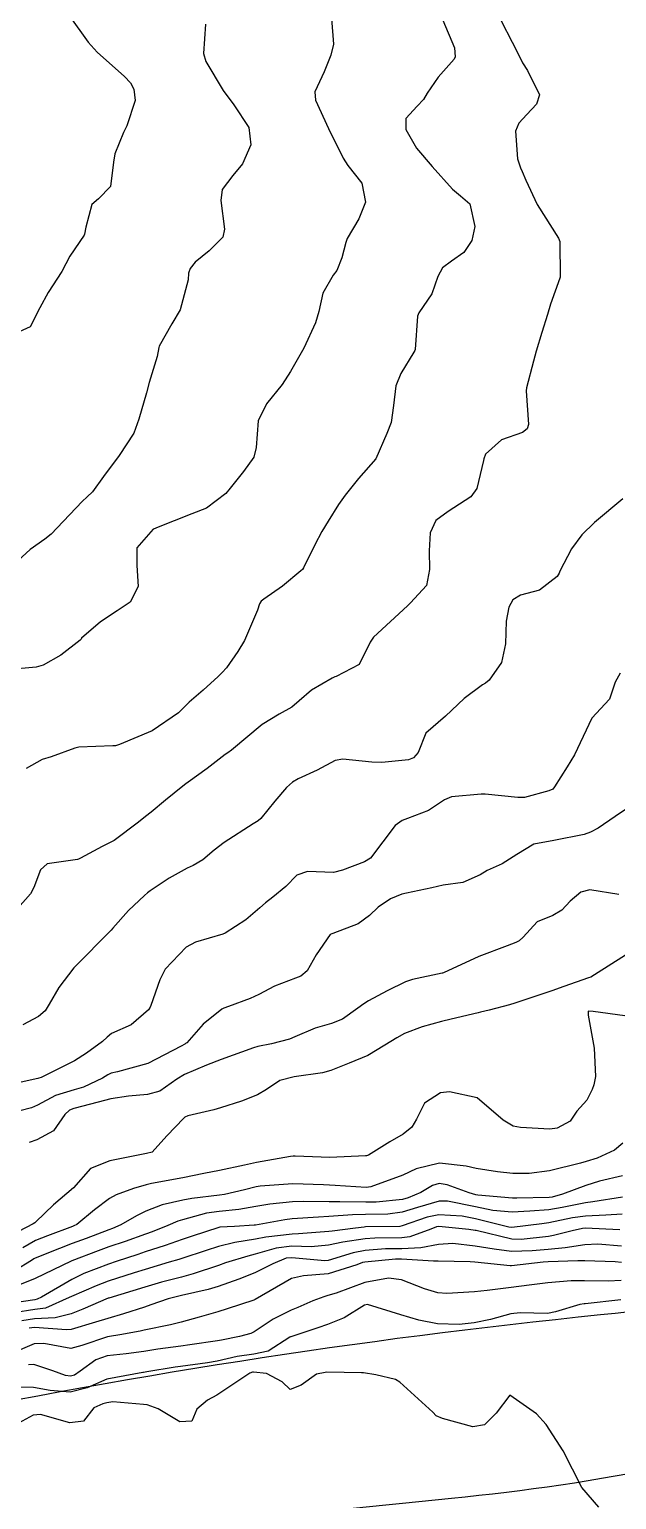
# Model space of a CAD drawing. Header units: metres. Extents: x 318500 to 325275, y 7408834 to 7428799.
# Drawn here: x 320018.5 to 320050.6, y 7412971.9 to 7413052.2 of the extents above; entities that cross this region are included whole.
import ezdxf

# ---------------------------------------------------------------- set-up
doc = ezdxf.new("R2010")
doc.units = ezdxf.units.M
doc.header["$MEASUREMENT"] = 0
for name, color, linetype in [('Curvas de Nivel 1m', 11, 'Continuous'), ('Curvas de Nivel 5m', 15, 'Continuous'), ('Vias Secundárias', 230, 'Continuous')]:
    doc.layers.add(name, color=color, linetype=linetype)

msp = doc.modelspace()

# ---------------------------------------------------------------- linework, layer by layer
at = {"layer": 'Curvas de Nivel 1m', "flags": 128}
for points, elevation in [([(320020.679, 7413052.986), (320021.728, 7413051.518), (320022.223, 7413050.965), (320023.707, 7413049.634), (320024.05, 7413049.291), (320024.22, 7413048.942), (320024.303, 7413048.329), (320023.845, 7413046.947), (320023.783, 7413046.834), (320023.664, 7413046.581), (320023.18, 7413045.422), (320023.113, 7413044.955), (320022.944, 7413043.639), (320022.292, 7413042.963), (320021.937, 7413042.645), (320021.597, 7413041.411), (320021.533, 7413041.029), (320021.506, 7413040.971), (320020.725, 7413039.831), (320020.292, 7413038.989), (320019.548, 7413037.84), (320019.085, 7413037.007), (320018.565, 7413035.974), (320017.517, 7413035.497)], 742), ([(320028.131, 7413052.5), (320028.031, 7413050.887), (320028.149, 7413050.453), (320029.098, 7413048.876), (320029.688, 7413048.092), (320030.508, 7413046.857), (320030.608, 7413045.904), (320030.153, 7413044.862), (320029.634, 7413044.228), (320029.039, 7413043.463), (320028.976, 7413042.876), (320029.166, 7413041.305), (320029.089, 7413040.875), (320028.34, 7413040.121), (320027.569, 7413039.504), (320027.293, 7413039.165), (320027.215, 7413038.895), (320027.193, 7413038.532), (320026.758, 7413036.902), (320026.306, 7413036.131), (320025.606, 7413034.919), (320025.584, 7413034.843), (320025.502, 7413034.357), (320025.065, 7413032.926), (320024.907, 7413032.361), (320024.496, 7413030.934), (320024.223, 7413030.164), (320023.43, 7413028.95), (320022.561, 7413027.81), (320021.962, 7413026.964), (320021.674, 7413026.691), (320021.395, 7413026.439), (320020.034, 7413024.99), (320019.714, 7413024.656), (320019.371, 7413024.381), (320018.559, 7413023.815), (320017.7, 7413023.025)], 741), ([(320044.273, 7413052.672), (320044.881, 7413051.514), (320045.327, 7413050.656), (320045.455, 7413050.392), (320045.713, 7413049.966), (320046.369, 7413048.643), (320046.207, 7413048.13), (320045.684, 7413047.563), (320045.244, 7413047.089), (320045.063, 7413046.659), (320045.17, 7413045.135), (320045.337, 7413044.655), (320045.436, 7413044.451), (320045.633, 7413043.977), (320046.245, 7413042.644), (320047.416, 7413040.808), (320047.479, 7413040.631), (320047.501, 7413038.691), (320047.489, 7413038.631), (320046.969, 7413037.213), (320046.817, 7413036.637), (320046.511, 7413035.654), (320046.199, 7413034.643), (320046.054, 7413034.092), (320045.666, 7413032.648), (320045.647, 7413032.48), (320045.781, 7413030.647), (320045.701, 7413030.403), (320045.453, 7413030.212), (320044.305, 7413029.809), (320043.435, 7413029.026), (320043.339, 7413028.773), (320043.315, 7413028.682), (320042.957, 7413027.137), (320042.634, 7413026.691), (320041.392, 7413025.895), (320040.713, 7413025.39), (320040.403, 7413024.72), (320040.342, 7413023.743), (320040.364, 7413022.72), (320040.211, 7413021.847), (320039.322, 7413020.896), (320039.24, 7413020.813), (320039.163, 7413020.732), (320037.303, 7413019.027), (320037.133, 7413018.763), (320036.52, 7413017.532), (320035.271, 7413016.889), (320035.198, 7413016.864), (320035.053, 7413016.792), (320033.92, 7413016.143), (320033.251, 7413015.557), (320032.851, 7413015.21), (320032.158, 7413014.826), (320031.234, 7413014.268), (320029.552, 7413012.865), (320029.362, 7413012.723), (320029.216, 7413012.622), (320028.223, 7413011.862), (320027.193, 7413011.117), (320027.064, 7413011.02), (320026.901, 7413010.894), (320025.958, 7413010.129), (320025.168, 7413009.475), (320024.856, 7413009.234), (320024.481, 7413008.93), (320023.15, 7413007.936), (320022.503, 7413007.6), (320021.32, 7413006.968), (320021.203, 7413006.905), (320021.139, 7413006.886), (320019.482, 7413006.648), (320019.13, 7413006.331), (320018.758, 7413005.363), (320018.578, 7413005.008), (320017.885, 7413004.232)], 738), ([(320041.102, 7413052.716), (320041.727, 7413051.21), (320041.771, 7413050.709), (320041.719, 7413050.584), (320040.833, 7413049.594), (320040.241, 7413048.725), (320040.038, 7413048.384), (320039.689, 7413048.026), (320039.075, 7413047.343), (320039.077, 7413046.739), (320039.655, 7413045.726), (320040.521, 7413044.721), (320041.628, 7413043.485), (320042.053, 7413043.132), (320042.569, 7413042.696), (320042.84, 7413041.453), (320042.682, 7413040.694), (320042.246, 7413040.034), (320041.573, 7413039.558), (320041.081, 7413039.201), (320040.829, 7413038.717), (320040.49, 7413037.781), (320039.789, 7413036.728), (320039.714, 7413036.551), (320039.581, 7413034.729), (320039.564, 7413034.675), (320039.508, 7413034.596), (320038.804, 7413033.426), (320038.537, 7413032.744), (320038.395, 7413031.672), (320038.277, 7413030.748), (320038.045, 7413030.157), (320037.43, 7413028.76), (320036.498, 7413027.69), (320035.755, 7413026.785), (320035.395, 7413026.271), (320034.826, 7413025.355), (320034.491, 7413024.799), (320034.101, 7413024.071), (320033.479, 7413022.809), (320033.429, 7413022.729), (320033.348, 7413022.644), (320032.339, 7413021.821), (320031.324, 7413021.11), (320031.176, 7413020.988), (320031.089, 7413020.843), (320030.97, 7413020.498), (320030.275, 7413018.855), (320029.907, 7413018.245), (320029.277, 7413017.364), (320029.053, 7413017.092), (320028.821, 7413016.874), (320028.01, 7413016.131), (320027.249, 7413015.481), (320026.953, 7413015.185), (320026.665, 7413014.899), (320025.23, 7413013.907), (320023.442, 7413013.167), (320023.222, 7413013.104), (320023.082, 7413013.09), (320021.22, 7413013.015), (320021.006, 7413012.973), (320019.702, 7413012.504), (320019.21, 7413012.343), (320018.348, 7413011.867)], 739), ([(320050.919, 7413026.577), (320049.387, 7413025.298), (320048.695, 7413024.61), (320048.131, 7413023.856), (320047.494, 7413022.628), (320047.451, 7413022.526), (320047.346, 7413022.336), (320046.373, 7413021.602), (320045.33, 7413021.328), (320044.916, 7413021.066), (320044.696, 7413020.659), (320044.548, 7413019.897), (320044.524, 7413018.662), (320044.303, 7413017.647), (320043.626, 7413016.675), (320043.424, 7413016.522), (320043.266, 7413016.429), (320042.27, 7413015.68), (320041.24, 7413014.71), (320040.165, 7413013.786), (320039.747, 7413012.725), (320039.495, 7413012.448), (320039.214, 7413012.335), (320037.769, 7413012.194), (320037.212, 7413012.196), (320035.636, 7413012.361), (320035.212, 7413012.287), (320034.231, 7413011.774), (320033.197, 7413011.29), (320032.895, 7413011.114), (320032.562, 7413010.819), (320031.93, 7413010.077), (320031.164, 7413009.134), (320031.004, 7413009.001), (320030.745, 7413008.846), (320029.149, 7413007.813), (320028.617, 7413007.403), (320027.985, 7413006.882), (320027.456, 7413006.566), (320027.133, 7413006.416), (320026.155, 7413005.874), (320025.114, 7413005.174), (320024.972, 7413005.063), (320024.802, 7413004.925), (320023.932, 7413004.103), (320023.083, 7413003.14), (320022.993, 7413003.04), (320022.906, 7413002.952), (320021.061, 7413001.085), (320020.955, 7413000.972), (320020.124, 7412999.903), (320019.607, 7412998.991), (320019.387, 7412998.633), (320019.02, 7412998.326), (320018.157, 7412997.868)], 737), ([(320050.787, 7413017.067), (320050.51, 7413016.581), (320050.203, 7413015.639), (320049.24, 7413014.6), (320048.289, 7413012.614), (320047.888, 7413011.942), (320047.193, 7413010.851), (320047.096, 7413010.727), (320046.886, 7413010.633), (320045.548, 7413010.283), (320045.184, 7413010.275), (320043.414, 7413010.449), (320043.187, 7413010.454), (320041.571, 7413010.317), (320041.182, 7413010.148), (320040.322, 7413009.569), (320039.166, 7413009.129), (320038.875, 7413009.024), (320038.5, 7413008.74), (320037.142, 7413006.961), (320036.82, 7413006.765), (320035.615, 7413006.3), (320035.131, 7413006.181), (320033.701, 7413006.235), (320033.128, 7413006.042), (320032.518, 7413005.42), (320031.819, 7413004.829), (320031.415, 7413004.526), (320031.101, 7413004.244), (320030.34, 7413003.602), (320029.203, 7413002.868), (320029.079, 7413002.814), (320027.587, 7413002.373), (320027.072, 7413002.1), (320025.929, 7413000.907), (320025.634, 7413000.329), (320025.146, 7412998.918), (320025.111, 7412998.836), (320025.027, 7412998.688), (320024.078, 7412997.87), (320023.007, 7412997.383), (320022.76, 7412997.196), (320022.504, 7412996.955), (320021.645, 7412996.312), (320020.989, 7412995.893), (320019.171, 7412994.997), (320019.03, 7412994.948), (320018.979, 7412994.937), (320017.412, 7412994.585)], 736), ([(320050.714, 7413004.978), (320049.12, 7413005.241), (320048.625, 7413005.099), (320048.052, 7413004.616), (320047.597, 7413004.128), (320047.098, 7413003.83), (320046.247, 7413003.484), (320045.48, 7413002.646), (320045.272, 7413002.454), (320045.077, 7413002.358), (320044.604, 7413002.185), (320043.069, 7413001.595), (320041.137, 7413000.709), (320041.082, 7413000.688), (320041.06, 7413000.684), (320039.439, 7413000.342), (320039.052, 7413000.218), (320038.059, 7412999.73), (320037.036, 7412999.172), (320036.783, 7412999.015), (320036.463, 7412998.769), (320035.619, 7412998.183), (320035.017, 7412997.936), (320034.13, 7412997.682), (320033.006, 7412997.201), (320032.732, 7412997.086), (320031.746, 7412996.829), (320030.998, 7412996.676), (320030.766, 7412996.611), (320028.991, 7412995.972), (320028.196, 7412995.67), (320026.983, 7412995.162), (320026.574, 7412994.896), (320025.643, 7412994.237), (320024.967, 7412994.056), (320023.928, 7412993.973), (320022.963, 7412993.818), (320022.283, 7412993.634), (320020.955, 7412993.297), (320020.713, 7412993.214), (320020.448, 7412992.978), (320019.838, 7412992.085), (320018.929, 7412991.585), (320018.499, 7412991.434)], 734), ([(320051.071, 7413001.667), (320049.376, 7413000.595), (320049.183, 7413000.473), (320049.057, 7413000.424), (320047.705, 7412999.965), (320047.046, 7412999.725), (320046.226, 7412999.454), (320045.036, 7412999.049), (320044.73, 7412998.959), (320043.618, 7412998.671), (320043.156, 7412998.55), (320043.028, 7412998.522), (320041.55, 7412998.174), (320041.02, 7412998.043), (320039.976, 7412997.76), (320039.01, 7412997.392), (320038.578, 7412997.164), (320037.929, 7412996.746), (320036.994, 7412996.197), (320035.989, 7412995.774), (320034.986, 7412995.379), (320034.528, 7412995.252), (320032.982, 7412995.03), (320032.191, 7412994.822), (320031.473, 7412994.332), (320030.968, 7412994.051), (320030.11, 7412993.706), (320028.957, 7412993.332), (320028.597, 7412993.232), (320027.169, 7412992.888), (320027.01, 7412992.828), (320026.948, 7412992.763), (320026.027, 7412991.811), (320025.22, 7412990.916), (320024.919, 7412990.844), (320024.82, 7412990.822), (320022.915, 7412990.432), (320021.857, 7412990.014), (320020.922, 7412988.97), (320019.832, 7412988.039), (320018.872, 7412987.113), (320018.817, 7412987.055), (320018.722, 7412987.002), (320017.512, 7412986.368)], 733), ([(320051.027, 7412998.352), (320049.299, 7412998.596), (320049.03, 7412998.614), (320049.027, 7412998.388), (320049.354, 7412996.595), (320049.427, 7412995.036), (320049.333, 7412994.595), (320049.245, 7412994.327), (320048.967, 7412993.755), (320048.416, 7412993.151), (320048.058, 7412992.613), (320047.343, 7412992.225), (320046.943, 7412992.161), (320045.336, 7412992.255), (320044.945, 7412992.324), (320044.387, 7412992.658), (320042.968, 7412993.872), (320041.462, 7412994.213), (320040.972, 7412994.153), (320040.087, 7412993.595), (320039.663, 7412992.723), (320039.398, 7412992.27), (320038.938, 7412991.904), (320038.203, 7412991.469), (320037.036, 7412990.758), (320036.92, 7412990.715), (320036.867, 7412990.709), (320034.918, 7412990.619), (320033.04, 7412990.688), (320032.919, 7412990.689), (320032.786, 7412990.68), (320030.915, 7412990.34), (320030.269, 7412990.205), (320028.91, 7412989.914), (320028.046, 7412989.741), (320026.906, 7412989.52), (320025.189, 7412989.202), (320024.902, 7412989.137), (320024.201, 7412988.93), (320023.251, 7412988.588), (320022.892, 7412988.39), (320022.079, 7412987.761), (320021.103, 7412986.968), (320020.949, 7412986.889), (320020.868, 7412986.859), (320019.508, 7412986.343), (320018.856, 7412986.092), (320018.161, 7412985.699)], 732), ([(320050.933, 7412991.404), (320050.476, 7412991.028), (320049.516, 7412990.591), (320048.918, 7412990.397), (320048.619, 7412990.306), (320046.913, 7412989.889), (320045.809, 7412989.743), (320044.911, 7412989.748), (320044.081, 7412989.832), (320042.913, 7412990.027), (320042.375, 7412990.149), (320040.916, 7412990.313), (320039.631, 7412990.005), (320038.909, 7412989.663), (320037.166, 7412989.019), (320036.902, 7412988.99), (320035.214, 7412989.096), (320034.903, 7412989.107), (320034.576, 7412989.121), (320032.904, 7412989.192), (320031.128, 7412989.063), (320030.902, 7412989.018), (320030.271, 7412988.849), (320029.167, 7412988.595), (320028.895, 7412988.559), (320027.392, 7412988.385), (320026.891, 7412988.301), (320025.764, 7412988.03), (320024.882, 7412987.7), (320024.363, 7412987.443), (320023.505, 7412986.94), (320023.067, 7412986.747), (320022.866, 7412986.672), (320021.613, 7412986.208), (320020.854, 7412985.922), (320020.171, 7412985.66), (320018.842, 7412985.135), (320018.758, 7412985.085), (320018.636, 7412985.003), (320016.829, 7412983.91)], 731), ([(320050.898, 7412988.462), (320049.28, 7412988.209), (320048.893, 7412988.148), (320047.619, 7412987.889), (320046.887, 7412987.771), (320045.842, 7412987.685), (320044.885, 7412987.642), (320043.823, 7412987.729), (320042.889, 7412987.924), (320041.357, 7412988.239), (320040.893, 7412988.234), (320039.72, 7412987.889), (320038.884, 7412987.643), (320038.091, 7412987.533), (320036.881, 7412987.51), (320036.162, 7412987.489), (320034.879, 7412987.4), (320034.309, 7412987.365), (320032.877, 7412987.267), (320032.474, 7412987.218), (320030.871, 7412986.928), (320030.792, 7412986.92), (320029.724, 7412986.857), (320028.928, 7412986.81), (320028.869, 7412986.801), (320027.414, 7412986.332), (320026.859, 7412986.141), (320025.939, 7412985.819), (320024.848, 7412985.467), (320024.437, 7412985.335), (320023.251, 7412984.944), (320022.839, 7412984.8), (320021.501, 7412984.295), (320020.83, 7412983.97), (320019.186, 7412982.995), (320018.937, 7412982.879), (320018.818, 7412982.86), (320017.216, 7412982.622)], 729), ([(320050.884, 7412987.529), (320049.993, 7412987.474), (320048.882, 7412987.424), (320048.17, 7412987.321), (320046.876, 7412987.062), (320046.503, 7412987.006), (320044.872, 7412986.802), (320044.708, 7412986.817), (320042.879, 7412987.278), (320042.148, 7412987.424), (320040.882, 7412987.493), (320040.233, 7412987.363), (320038.872, 7412986.889), (320038.74, 7412986.864), (320036.871, 7412986.829), (320036.805, 7412986.827), (320036.321, 7412986.768), (320035.049, 7412986.605), (320034.867, 7412986.581), (320033.208, 7412986.463), (320032.864, 7412986.443), (320031.429, 7412986.264), (320030.86, 7412986.166), (320029.73, 7412985.984), (320028.853, 7412985.769), (320028.175, 7412985.551), (320026.843, 7412985.111), (320026.675, 7412985.06), (320026.156, 7412984.9), (320024.836, 7412984.512), (320024.235, 7412984.33), (320022.829, 7412983.862), (320022.167, 7412983.616), (320020.821, 7412983.036), (320020.693, 7412982.972), (320019.397, 7412982.405), (320018.81, 7412982.319), (320017.674, 7412982.15)], 728), ([(320050.77, 7412986.673), (320048.872, 7412986.764), (320048.727, 7412986.748), (320048.161, 7412986.611), (320047.135, 7412986.357), (320046.865, 7412986.315), (320045.367, 7412986.14), (320044.863, 7412986.159), (320042.92, 7412986.629), (320042.869, 7412986.637), (320042.507, 7412986.685), (320040.872, 7412986.856), (320040.748, 7412986.836), (320040.442, 7412986.714), (320039.301, 7412986.288), (320038.863, 7412986.239), (320037.391, 7412986.224), (320036.861, 7412986.186), (320035.64, 7412985.997), (320034.856, 7412985.829), (320033.905, 7412985.748), (320032.854, 7412985.775), (320032.004, 7412985.672), (320030.848, 7412985.346), (320030.457, 7412985.234), (320029.235, 7412984.864), (320028.839, 7412984.722), (320027.455, 7412984.262), (320026.832, 7412984.095), (320025.734, 7412983.811), (320024.826, 7412983.549), (320022.855, 7412982.949), (320022.828, 7412982.942), (320021.43, 7412982.344), (320020.807, 7412982.091), (320019.923, 7412981.864), (320018.802, 7412981.815), (320018.1, 7412981.711)], 727), ([(320050.858, 7412985.784), (320049.565, 7412985.884), (320048.859, 7412985.859), (320047.774, 7412985.699), (320046.855, 7412985.605), (320045.971, 7412985.522), (320044.853, 7412985.493), (320043.901, 7412985.618), (320042.857, 7412985.783), (320041.636, 7412985.921), (320040.857, 7412985.871), (320039.888, 7412985.686), (320038.854, 7412985.644), (320037.959, 7412985.638), (320036.852, 7412985.547), (320036.196, 7412985.424), (320034.843, 7412984.996), (320034.659, 7412984.976), (320032.845, 7412985.153), (320032.536, 7412985.123), (320031.809, 7412984.825), (320030.835, 7412984.326), (320029.954, 7412983.976), (320028.827, 7412983.581), (320028.281, 7412983.42), (320026.822, 7412983.096), (320026.106, 7412982.901), (320025.158, 7412982.571), (320024.813, 7412982.448), (320023.661, 7412982.084), (320022.803, 7412981.829), (320022.128, 7412981.629), (320020.794, 7412981.229), (320020.553, 7412981.214), (320018.795, 7412981.337), (320018.5, 7412981.299)], 726), ([(320050.833, 7412983.903), (320050.12, 7412983.867), (320048.833, 7412983.894), (320048.108, 7412983.886), (320046.831, 7412983.779), (320045.812, 7412983.658), (320044.829, 7412983.528), (320043.512, 7412983.355), (320042.826, 7412983.292), (320041.321, 7412983.199), (320040.825, 7412983.23), (320040.09, 7412983.455), (320038.832, 7412983.942), (320038.127, 7412984.035), (320036.83, 7412983.795), (320035.263, 7412983.222), (320034.823, 7412983.079), (320034.593, 7412983.021), (320034.003, 7412982.798), (320033.187, 7412982.434), (320032.812, 7412982.28), (320031.839, 7412981.79), (320030.794, 7412981.103), (320030.62, 7412981.016), (320029.989, 7412980.852), (320029.003, 7412980.651), (320028.786, 7412980.614), (320027.276, 7412980.392), (320026.782, 7412980.326), (320025.53, 7412980.157), (320024.777, 7412980.036), (320023.801, 7412979.908), (320022.773, 7412979.791), (320022.142, 7412979.583), (320021.3, 7412978.965), (320020.986, 7412978.739), (320020.757, 7412978.682), (320020.496, 7412978.713), (320019.803, 7412978.984), (320018.765, 7412979.315), (320018.464, 7412979.305)], 724), ([(320050.823, 7412982.858), (320048.862, 7412982.641), (320048.82, 7412982.638), (320048.579, 7412982.604), (320047.247, 7412982.19), (320046.812, 7412982.102), (320045.323, 7412982.135), (320044.812, 7412982.084), (320043.702, 7412981.771), (320042.804, 7412981.589), (320041.983, 7412981.511), (320040.802, 7412981.534), (320039.777, 7412981.748), (320038.81, 7412982.033), (320036.978, 7412982.597), (320036.817, 7412982.566), (320035.712, 7412981.87), (320034.801, 7412981.496), (320034.268, 7412981.325), (320032.79, 7412980.838), (320032.772, 7412980.829), (320032.747, 7412980.811), (320031.565, 7412980.041), (320030.776, 7412979.884), (320029.869, 7412979.758), (320028.769, 7412979.501), (320028.237, 7412979.406), (320026.765, 7412979.219), (320026.479, 7412979.18), (320024.928, 7412978.917), (320024.76, 7412978.89), (320024.722, 7412978.883), (320022.756, 7412978.518), (320021.672, 7412978.04), (320020.748, 7412977.808), (320019.662, 7412977.899), (320018.751, 7412978.072), (320017.812, 7412978.076)], 723), ([(320049.607, 7412971.524), (320048.68, 7412972.6), (320047.672, 7412974.616), (320046.731, 7412976.043), (320046.215, 7412976.635), (320044.75, 7412977.652), (320044.01, 7412976.661), (320043.367, 7412976.034), (320042.728, 7412975.911), (320041.073, 7412976.367), (320040.737, 7412976.516), (320040.547, 7412976.712), (320038.756, 7412978.358), (320038.519, 7412978.494), (320037.441, 7412978.75), (320036.762, 7412978.866), (320036.651, 7412978.872), (320034.762, 7412978.898), (320034.662, 7412978.891), (320034.202, 7412978.796), (320033.361, 7412978.197), (320032.751, 7412977.947), (320032.314, 7412978.375), (320031.467, 7412978.829), (320030.761, 7412978.904), (320030.703, 7412978.899), (320030.556, 7412978.843), (320028.748, 7412977.654), (320028.248, 7412977.372), (320027.67, 7412976.881), (320027.383, 7412976.231), (320026.73, 7412976.195), (320025.555, 7412976.908), (320024.943, 7412977.118), (320024.742, 7412977.143), (320023.074, 7412977.276), (320022.743, 7412977.231), (320022.528, 7412977.166), (320022.033, 7412976.957), (320021.468, 7412976.223), (320020.727, 7412976.13), (320019.134, 7412976.594), (320018.733, 7412976.547), (320017.731, 7412976.009)], 722)]:
    msp.add_lwpolyline(points, dxfattribs=dict(at, elevation=elevation))
at = {"layer": 'Curvas de Nivel 5m', "flags": 128}
for points, elevation in [([(320035.018, 7413052.797), (320035.123, 7413051.402), (320034.987, 7413050.797), (320034.625, 7413049.887), (320034.106, 7413048.806), (320034.148, 7413048.351), (320034.846, 7413046.798), (320035.646, 7413045.182), (320035.911, 7413044.786), (320036.68, 7413043.824), (320036.878, 7413042.771), (320036.512, 7413041.871), (320035.879, 7413040.786), (320035.799, 7413040.574), (320035.574, 7413039.732), (320035.302, 7413039.055), (320035.11, 7413038.795), (320034.543, 7413037.807), (320034.333, 7413036.802), (320034.147, 7413036.188), (320033.51, 7413034.81), (320032.771, 7413033.54), (320032.318, 7413032.827), (320031.469, 7413031.763), (320031.02, 7413030.847), (320030.903, 7413029.383), (320030.782, 7413028.85), (320030.207, 7413028.07), (320029.403, 7413027.072), (320029.317, 7413026.955), (320029.255, 7413026.871), (320028.194, 7413026.08), (320027.389, 7413025.771), (320025.46, 7413024.998), (320025.38, 7413024.965), (320025.281, 7413024.921), (320024.394, 7413023.905), (320024.378, 7413022.935), (320024.465, 7413021.802), (320024.023, 7413020.939), (320023.315, 7413020.467), (320022.401, 7413019.867), (320021.372, 7413018.969), (320021.34, 7413018.929), (320021.298, 7413018.867), (320020.232, 7413018.04), (320019.278, 7413017.502), (320018.891, 7413017.391), (320017.273, 7413017.248)], 740), ([(320051.177, 7413009.69), (320050.512, 7413009.238), (320049.572, 7413008.594), (320049.158, 7413008.385), (320048.813, 7413008.262), (320047.153, 7413007.92), (320046.072, 7413007.72), (320045.145, 7413007.167), (320044.328, 7413006.662), (320043.518, 7413006.29), (320043.131, 7413006.048), (320042.183, 7413005.635), (320041.122, 7413005.481), (320040.499, 7413005.337), (320039.115, 7413005.048), (320038.855, 7413004.992), (320038.234, 7413004.743), (320037.562, 7413004.294), (320037.096, 7413003.84), (320036.481, 7413003.377), (320035.081, 7413002.85), (320035.033, 7413002.838), (320034.951, 7413002.791), (320034.187, 7413001.68), (320033.687, 7413000.804), (320033.339, 7413000.523), (320033.054, 7413000.417), (320031.897, 7412999.977), (320031.04, 7412999.525), (320030.575, 7412999.309), (320029.391, 7412998.865), (320029.129, 7412998.768), (320029.028, 7412998.724), (320028.002, 7412997.893), (320027.122, 7412996.889), (320027.045, 7412996.844), (320026.999, 7412996.817), (320026.804, 7412996.699), (320024.988, 7412995.748), (320023.336, 7412995.297), (320022.983, 7412995.224), (320022.8, 7412995.133), (320022.521, 7412994.955), (320021.476, 7412994.461), (320020.97, 7412994.316), (320019.951, 7412993.999), (320018.957, 7412993.479), (320018.627, 7412993.333), (320017.437, 7412993.023)], 735), ([(320050.911, 7412989.623), (320049.648, 7412989.33), (320048.905, 7412989.098), (320047.628, 7412988.619), (320047.071, 7412988.453), (320046.897, 7412988.431), (320045.145, 7412988.399), (320044.896, 7412988.403), (320043.008, 7412988.568), (320042.899, 7412988.588), (320042.532, 7412988.686), (320041.333, 7412989.133), (320040.905, 7412989.2), (320040.527, 7412989.09), (320039.903, 7412988.72), (320039.208, 7412988.415), (320038.894, 7412988.334), (320037.458, 7412988.185), (320036.891, 7412988.175), (320035.475, 7412988.198), (320034.891, 7412988.2), (320033.478, 7412988.218), (320032.891, 7412988.2), (320031.642, 7412988.075), (320030.887, 7412987.95), (320029.95, 7412987.788), (320028.882, 7412987.679), (320028.183, 7412987.574), (320026.875, 7412987.221), (320026.63, 7412987.138), (320026.079, 7412986.902), (320025.222, 7412986.557), (320024.863, 7412986.431), (320023.749, 7412986.044), (320022.852, 7412985.736), (320022.277, 7412985.527), (320020.84, 7412984.986), (320020.803, 7412984.971), (320018.83, 7412984.021), (320017.12, 7412983.323)], 730), ([(320050.845, 7412984.893), (320050.504, 7412984.917), (320048.846, 7412984.988), (320048.471, 7412984.98), (320046.844, 7412984.921), (320046.572, 7412984.905), (320044.841, 7412984.713), (320044.78, 7412984.711), (320042.843, 7412984.91), (320042.596, 7412984.932), (320040.844, 7412984.961), (320040.59, 7412984.966), (320038.845, 7412985.068), (320038.515, 7412985.065), (320036.842, 7412984.913), (320036.716, 7412984.887), (320036.394, 7412984.767), (320034.835, 7412984.277), (320033.479, 7412984.158), (320032.832, 7412984.017), (320030.856, 7412982.875), (320030.82, 7412982.859), (320030.78, 7412982.841), (320029.314, 7412982.361), (320028.81, 7412982.199), (320027.787, 7412981.899), (320026.801, 7412981.626), (320026.217, 7412981.48), (320024.794, 7412981.19), (320024.571, 7412981.146), (320023.456, 7412980.94), (320022.888, 7412980.849), (320022.788, 7412980.827), (320021.392, 7412980.352), (320020.778, 7412980.2), (320019.305, 7412980.469), (320018.782, 7412980.444), (320017.769, 7412980.021)], 725)]:
    msp.add_lwpolyline(points, dxfattribs=dict(at, elevation=elevation))
at = {"layer": 'Vias Secundárias'}
for points in [[(319982.829, 7413240.38), (320013.925, 7413168.383), (320027.293, 7413138.806, 0.029129), (320039.535, 7413115.449, 0.056552), (320051.485, 7413099.858, 0.021719), (320067.965, 7413084.182, -0.01454), (320082.271, 7413070.96, -0.078931), (320097.966, 7413049.797, -0.132503), (320103.001, 7413026.973, -0.067385), (320100.019, 7413010.67, -0.10673), (320089.025, 7412991.825, -0.133915), (320065.117, 7412976.71, -0.05022), (320041.574, 7412972.007, 0.017076), (320013.008, 7412968.245, -0.003162), (319988.484, 7412964.318, 0.086065), (319963.842, 7412956.038, -5.417723)], [(319965.234, 7412966.301), (320010.459, 7412975.911, -0.02722), (320049.713, 7412982.042, 0.109879), (320073.412, 7412989.88, 0.136329), (320092.767, 7413010.182, 0.250418), (320092.76, 7413044.75, 0.074788), (320078.164, 7413064.345, 0.014089), (320055.55, 7413085.542, -0.051992), (320041.56, 7413100.802, -0.049685), (320021.932, 7413133.635), (319993.355, 7413193.741), (319981.918, 7413216.753)]]:
    msp.add_lwpolyline(points, format="xyb", dxfattribs=at)

doc.saveas('drawing.dxf')
